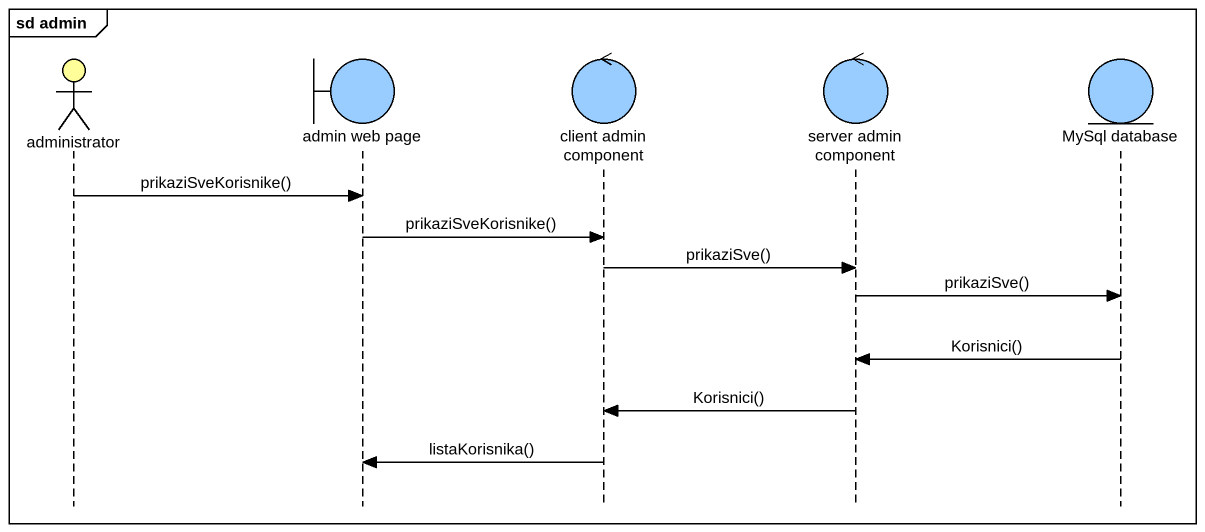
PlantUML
@startuml
mainframe sd admin
hide footbox
actor administrator #FFFE99
boundary "admin web page" as admin_web_page #99CCFF
control "client admin component" as client_admin_component #99CCFF
control "server admin component" as server_admin_component #99CCFF
entity "MySql database" as MySql_database #99CCFF

administrator -> admin_web_page : prikaziSveKorisnike()
admin_web_page -> client_admin_component : prikaziSveKorisnike()
client_admin_component -> server_admin_component : prikaziSve()
server_admin_component -> MySql_database : prikaziSve()
MySql_database -> server_admin_component : Korisnici()
server_admin_component -> client_admin_component : Korisnici()
client_admin_component -> admin_web_page : listaKorisnika()
@enduml
